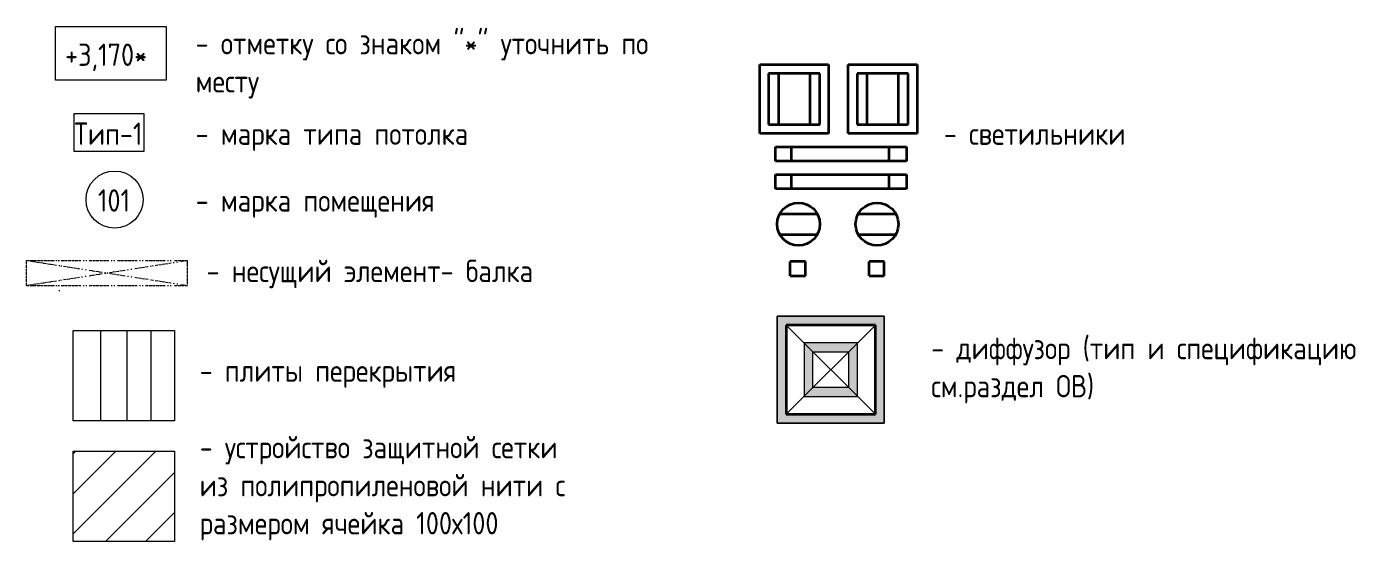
# Model space of a CAD drawing. Header units: millimetres. Extents: x -13069 to 207500, y -71366 to 56785.
# Drawn here: x 60637 to 68087, y -2007 to 879 of the extents above; entities that cross this region are included whole.
import ezdxf

# ---------------------------------------------------------------- set-up
doc = ezdxf.new("R2010")
doc.units = ezdxf.units.MM
doc.linetypes.add('ADSK_Штриховая_ш3 п1_5', pattern=[4.5, 3, -1.5])
doc.linetypes.add('ADSK_Штрихпунктирная 2 точки_ш15 п1_5 п1_5 п1_5', pattern=[19.5, 15, -1.5, 0, -1.5, 0, -1.5])
doc.layers.add('Аннотация', color=7, linetype='Continuous', lineweight=18)
doc.layers.add('Узлы', color=7, linetype='Continuous', lineweight=18)
doc.layers.add('Линии', color=7, linetype='Continuous', lineweight=9, true_color=0x00a600)
doc.styles.add('GOST Common_4', font='GOST_Common.ttf', dxfattribs={"width": 0.9, "height": 125})

msp = doc.modelspace()

# ---------------------------------------------------------------- hatches: boundary and pattern name
at = {"layer": 'Линии', "transparency": 33554610}
h = msp.add_hatch(dxfattribs=at)
h.set_pattern_fill('ANSI31', color=6, scale=50)
h.paths.add_polyline_path([(61466.699, -1500.516), (60897.445, -1500.516), (60897.445, -2006.597), (61466.699, -2006.597)])
at = {"layer": 'Узлы', "lineweight": 20, "true_color": 0x939393}
h = msp.add_hatch(color=252, dxfattribs=at)
h.paths.add_polyline_path([(64845.657, -1343.705), (65445.657, -1343.705), (65445.657, -743.705), (64845.657, -743.705), (64845.657, -1293.705)])
h.paths.add_polyline_path([(64895.657, -1293.705), (64895.657, -793.705), (65395.657, -793.705), (65395.657, -1293.705)])
h.paths.add_polyline_path([(64995.657, -1193.705), (65295.657, -1193.705), (65295.657, -893.705), (64995.657, -893.705), (64995.657, -1143.705)])
h.paths.add_polyline_path([(65045.657, -1143.705), (65045.657, -943.705), (65245.657, -943.705), (65245.657, -1143.705)])

# ---------------------------------------------------------------- linework, layer by layer
at = {"layer": 'Аннотация', "lineweight": 9, "flags": 128}
msp.add_lwpolyline([(60904.257, 391.581), (61294.407, 391.581), (61294.407, 180.081), (60904.257, 180.081)], close=True, dxfattribs=at)
at = {"layer": 'Линии', "color": 7}
for p, q in [((60799.719, 879.397), (61419.719, 879.397)), ((60799.719, 579.397), (60799.719, 879.397)), ((61419.719, 879.397), (61419.719, 579.397)), ((61419.719, 579.397), (60799.719, 579.397)), ((65445.657, -743.705), (64845.657, -743.705)), ((64845.657, -743.705), (64845.657, -1343.705)), ((65445.657, -1343.705), (65445.657, -743.705)), ((64895.657, -1293.705), (64895.657, -793.705)), ((64895.657, -793.705), (65395.657, -793.705)), ((65395.657, -793.705), (65395.657, -1293.705)), ((64995.657, -893.705), (64995.657, -1193.705)), ((65295.657, -893.705), (64995.657, -893.705)), ((65295.657, -1193.705), (65295.657, -893.705)), ((65045.657, -943.705), (65245.657, -943.705)), ((65045.657, -1143.705), (65045.657, -943.705)), ((65245.657, -943.705), (65245.657, -1143.705)), ((65245.657, -1143.705), (65045.657, -1143.705)), ((64995.657, -1193.705), (65295.657, -1193.705)), ((65395.657, -1293.705), (64895.657, -1293.705)), ((64845.657, -1343.705), (65445.657, -1343.705))]:
    msp.add_line(p, q, dxfattribs=at)
at = {"layer": 'Линии', "color": 5, "lineweight": 35, "true_color": 0x0000ff}
for p, q in [((64747.274, 666.747), (65133.774, 666.747)), ((64747.274, 279.738), (64747.274, 666.747)), ((65083.774, 616.747), (64797.274, 616.747)), ((64797.274, 616.747), (64797.274, 329.738)), ((64851.812, 616.747), (64851.812, 329.738)), ((65027.812, 616.747), (65027.812, 329.738)), ((65083.774, 329.738), (65083.774, 616.747)), ((65133.774, 666.747), (65133.774, 279.738)), ((64797.274, 329.738), (65083.774, 329.738)), ((65133.774, 279.738), (64747.274, 279.738)), ((64835.669, 124.845), (64835.669, 204.845)), ((64835.669, 204.845), (65570.391, 204.845)), ((64925.657, 124.845), (64925.657, 204.845)), ((65470.391, 204.845), (65470.391, 124.845)), ((65570.391, 204.845), (65570.391, 124.845)), ((65570.391, 124.845), (64835.669, 124.845)), ((64859.118, -171.143), (65070.749, -171.143)), ((64860.106, -286.143), (65069.761, -286.143)), ((65003.078, -438.159), (64918.344, -438.159)), ((64918.344, -518.159), (64918.344, -438.159)), ((65003.078, -518.159), (65003.078, -438.159)), ((64918.344, -518.159), (65003.078, -518.159)), ((65395.657, -793.705), (64895.657, -793.705)), ((64895.657, -793.705), (64895.657, -1293.705)), ((65395.657, -1293.705), (65395.657, -793.705)), ((64895.657, -1293.705), (65395.657, -1293.705))]:
    msp.add_line(p, q, dxfattribs=at)
at = {"layer": 'Линии', "color": 1, "lineweight": 35, "true_color": 0xff0000}
for p, q in [((65243.557, 666.747), (65630.058, 666.747)), ((65243.557, 279.738), (65243.557, 666.747)), ((65580.058, 616.747), (65293.557, 616.747)), ((65293.557, 616.747), (65293.557, 329.738)), ((65348.096, 616.747), (65348.096, 329.738)), ((65524.096, 616.747), (65524.096, 329.738)), ((65580.058, 329.738), (65580.058, 616.747)), ((65630.058, 666.747), (65630.058, 279.738)), ((65293.557, 329.738), (65580.058, 329.738)), ((65630.058, 279.738), (65243.557, 279.738)), ((64835.669, -30.047), (64835.669, 49.953)), ((64835.669, 49.953), (65570.391, 49.953)), ((64925.657, -30.047), (64925.657, 49.953)), ((65470.391, 49.953), (65470.391, -30.047)), ((65570.391, 49.953), (65570.391, -30.047)), ((65570.391, -30.047), (64835.669, -30.047)), ((65299.118, -171.143), (65510.749, -171.143)), ((65300.106, -286.143), (65509.761, -286.143)), ((65445.657, -438.159), (65360.922, -438.159)), ((65360.922, -518.159), (65360.922, -438.159)), ((65445.657, -518.159), (65445.657, -438.159)), ((65360.922, -518.159), (65445.657, -518.159))]:
    msp.add_line(p, q, dxfattribs=at)
at = {"layer": 'Линии', "color": 7, "linetype": 'ADSK_Штрихпунктирная 2 точки_ш15 п1_5 п1_5 п1_5'}
for p, q in [((60636.699, -431.463), (60796.699, -431.463)), ((60636.699, -571.463), (60636.699, -431.463)), ((60636.699, -431.463), (60804.679, -457.594)), ((60802.241, -431.463), (60808.241, -431.463)), ((60814.525, -431.463), (60820.525, -431.463)), ((60830.448, -431.463), (60940.448, -431.463)), ((60953.266, -431.463), (60959.266, -431.463)), ((60968.266, -431.463), (60974.266, -431.463)), ((60988.332, -431.463), (61098.332, -431.463)), ((61111.15, -431.463), (61117.15, -431.463)), ((61126.15, -431.463), (61132.15, -431.463)), ((61146.215, -431.463), (61256.215, -431.463)), ((61269.033, -431.463), (61275.033, -431.463)), ((61284.033, -431.463), (61290.033, -431.463)), ((61304.099, -431.463), (61414.099, -431.463)), ((61358.024, -459.257), (61446.954, -445.424)), ((61426.917, -431.463), (61432.917, -431.463)), ((61441.917, -431.463), (61447.917, -431.463)), ((61441.917, -431.463), (61447.917, -431.463)), ((61458.812, -443.579), (61464.74, -442.657)), ((61466.699, -431.463), (61536.699, -431.463)), ((61478.574, -440.505), (61484.503, -439.583)), ((61501.301, -436.97), (61536.699, -431.463)), ((61536.699, -431.463), (61536.699, -571.463)), ((60817.531, -459.593), (60823.46, -460.515)), ((60828.887, -461.36), (60834.816, -462.282)), ((60844.203, -463.742), (60933.134, -477.576)), ((60944.991, -479.42), (60950.92, -480.342)), ((60964.754, -482.494), (60970.682, -483.416)), ((60964.754, -520.433), (60970.682, -519.511)), ((60987.48, -486.029), (61061.589, -497.558)), ((60987.48, -516.898), (61061.589, -505.369)), ((61074.441, -499.557), (61080.37, -500.479)), ((61074.441, -503.37), (61080.37, -502.448)), ((61085.798, -501.604), (61091.726, -500.681)), ((61085.798, -501.323), (61091.726, -502.246)), ((61101.114, -499.221), (61190.044, -485.388)), ((61101.114, -503.706), (61190.044, -517.539)), ((61201.901, -483.543), (61207.83, -482.621)), ((61201.901, -519.384), (61207.83, -520.306)), ((61221.664, -480.469), (61227.592, -479.547)), ((61244.39, -476.934), (61318.499, -465.406)), ((61331.352, -463.406), (61337.28, -462.484)), ((61342.708, -461.64), (61348.637, -460.718)), ((60636.699, -571.463), (60804.679, -545.333)), ((60636.699, -571.463), (60796.699, -571.463)), ((60802.241, -571.463), (60808.241, -571.463)), ((60814.525, -571.463), (60820.525, -571.463)), ((60817.531, -543.334), (60823.46, -542.412)), ((60828.887, -541.567), (60834.816, -540.645)), ((60830.448, -571.463), (60940.448, -571.463)), ((60844.203, -539.185), (60933.134, -525.351)), ((60944.991, -523.507), (60950.92, -522.585)), ((60953.266, -571.463), (60959.266, -571.463)), ((60968.266, -571.463), (60974.266, -571.463)), ((60988.332, -571.463), (61098.332, -571.463)), ((61111.15, -571.463), (61117.15, -571.463)), ((61126.15, -571.463), (61132.15, -571.463)), ((61146.215, -571.463), (61256.215, -571.463)), ((61221.664, -522.458), (61227.592, -523.38)), ((61244.39, -525.993), (61318.499, -537.521)), ((61269.033, -571.463), (61275.033, -571.463)), ((61284.033, -571.463), (61290.033, -571.463)), ((61304.099, -571.463), (61414.099, -571.463)), ((61331.352, -539.521), (61337.28, -540.443)), ((61342.708, -541.287), (61348.637, -542.209)), ((61358.024, -543.67), (61446.954, -557.503)), ((61426.917, -571.463), (61432.917, -571.463)), ((61441.917, -571.463), (61447.917, -571.463)), ((61458.812, -559.348), (61464.74, -560.27)), ((61466.699, -571.463), (61536.699, -571.463)), ((61478.574, -562.422), (61484.503, -563.344)), ((61501.301, -565.957), (61536.699, -571.463)), ((60817.531, -599.593), (60823.46, -600.515))]:
    msp.add_line(p, q, dxfattribs=at)
at = {"layer": 'Линии', "color": 7, "lineweight": 20}
for p, q in [((64845.657, -743.705), (65445.657, -743.705)), ((64845.657, -1343.705), (64845.657, -743.705)), ((65445.657, -743.705), (65445.657, -1343.705)), ((64895.657, -793.705), (65395.657, -1293.705)), ((65395.657, -793.705), (64895.657, -1293.705)), ((65445.657, -1343.705), (64845.657, -1343.705))]:
    msp.add_line(p, q, dxfattribs=at)
at = {"layer": 'Линии', "color": 7, "linetype": 'ADSK_Штриховая_ш3 п1_5'}
for p, q in [((60897.445, -824.111), (61466.699, -824.111)), ((60897.445, -1330.192), (60897.445, -824.111)), ((61051.273, -824.111), (61051.273, -1330.192)), ((61198.017, -824.111), (61198.017, -1330.192)), ((61332.917, -824.111), (61332.917, -1330.192)), ((61466.699, -824.111), (61466.699, -1330.192)), ((61466.699, -1330.192), (60897.445, -1330.192))]:
    msp.add_line(p, q, dxfattribs=at)
at = {"layer": 'Линии', "color": 6}
msp.add_lwpolyline([(60897.445, -1500.516), (61466.699, -1500.516), (61466.699, -2006.597), (60897.445, -2006.597)], close=True, dxfattribs=at)
at = {"layer": 'Линии', "color": 7}
msp.add_circle((61130.184, -90.606), 160, dxfattribs=at)
at = {"layer": 'Линии', "color": 5, "lineweight": 35, "true_color": 0x0000ff}
msp.add_circle((64964.934, -227.738), 120, dxfattribs=at)
at = {"layer": 'Линии', "color": 1, "lineweight": 35, "true_color": 0xff0000}
msp.add_circle((65404.934, -227.738), 120, dxfattribs=at)

# ---------------------------------------------------------------- texts
at = {"layer": 'Аннотация', "lineweight": 9, "char_height": 125, "attachment_point": 1, "line_spacing_factor": 1.022766, "style": 'GOST Common_4'}
for s, insert, width in [('\\pt180,360,540,720,900,1080,1260,1440,1620,1800,1980,2160,2340,2520,2700,2880,3060,3240,3420,3600,3780,3960,4140,4320,4500,4680,4860,5040,5220,5400,5580,5760;- отметку со знаком "*" уточнить по месту', (61584.571, 848.372), 2569.05), ('\\pt180,360,540,720,900,1080,1260,1440,1620,1800,1980,2160,2340,2520,2700,2880,3060,3240,3420,3600,3780,3960,4140,4320,4500,4680,4860,5040,5220,5400,5580,5760;+3,170*', (60852.201, 783.881), 502.2225), ('\\pt180,360,540,720,900,1080,1260,1440,1620,1800,1980,2160,2340,2520,2700,2880,3060,3240,3420,3600,3780,3960,4140,4320,4500,4680,4860,5040,5220,5400,5580,5760;Тип-1', (60904.257, 341.391), 394.0515), ('\\pt180,360,540,720,900,1080,1260,1440,1620,1800,1980,2160,2340,2520,2700,2880,3060,3240,3420,3600,3780,3960,4140,4320,4500,4680,4860,5040,5220,5400,5580,5760;- марка типа потолка', (61584.571, 341.391), 1587.5685), ('\\pt180,360,540,720,900,1080,1260,1440,1620,1800,1980,2160,2340,2520,2700,2880,3060,3240,3420,3600,3780,3960,4140,4320,4500,4680,4860,5040,5220,5400,5580,5760;- светильники', (65779.617, 341.391), 2634.3), ('\\pt180,360,540,720,900,1080,1260,1440,1620,1800,1980,2160,2340,2520,2700,2880,3060,3240,3420,3600,3780,3960,4140,4320,4500,4680,4860,5040,5220,5400,5580,5760;101', (61036.317, -32.913), 198.6165), ('\\pt180,360,540,720,900,1080,1260,1440,1620,1800,1980,2160,2340,2520,2700,2880,3060,3240,3420,3600,3780,3960,4140,4320,4500,4680,4860,5040,5220,5400,5580,5760;- марка помещения', (61584.571, -32.913), 1368.045), ('\\pt180,360,540,720,900,1080,1260,1440,1620,1800,1980,2160,2340,2520,2700,2880,3060,3240,3420,3600,3780,3960,4140,4320,4500,4680,4860,5040,5220,5400,5580,5760;- несущий элемент- балка', (61646.053, -428.159), 1893.9015), ('\\pt180,360,540,720,900,1080,1260,1440,1620,1800,1980,2160,2340,2520,2700,2880,3060,3240,3420,3600,3780,3960,4140,4320,4500,4680,4860,5040,5220,5400,5580,5760;- диффузор (тип и спецификацию см.раздел ОВ)', (65708.783, -860.561), 2759.4), ('\\pt180,360,540,720,900,1080,1260,1440,1620,1800,1980,2160,2340,2520,2700,2880,3060,3240,3420,3600,3780,3960,4140,4320,4500,4680,4860,5040,5220,5400,5580,5760;- плиты перекрытия', (61606.99, -986.795), 1440.3105), ('\\pt180,360,540,720,900,1080,1260,1440,1620,1800,1980,2160,2340,2520,2700,2880,3060,3240,3420,3600,3780,3960,4140,4320,4500,4680,4860,5040,5220,5400,5580,5760;- устройство защитной сетки из полипропиленовой нити с размером ячейка 100х100', (61606.99, -1415.881), 2186.16415)]:
    msp.add_mtext(s, dxfattribs=dict(at, insert=insert, width=width))

doc.saveas('drawing.dxf')
